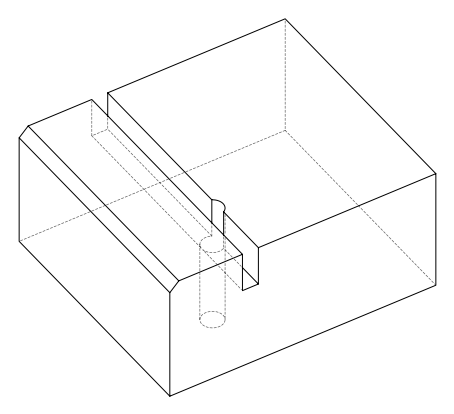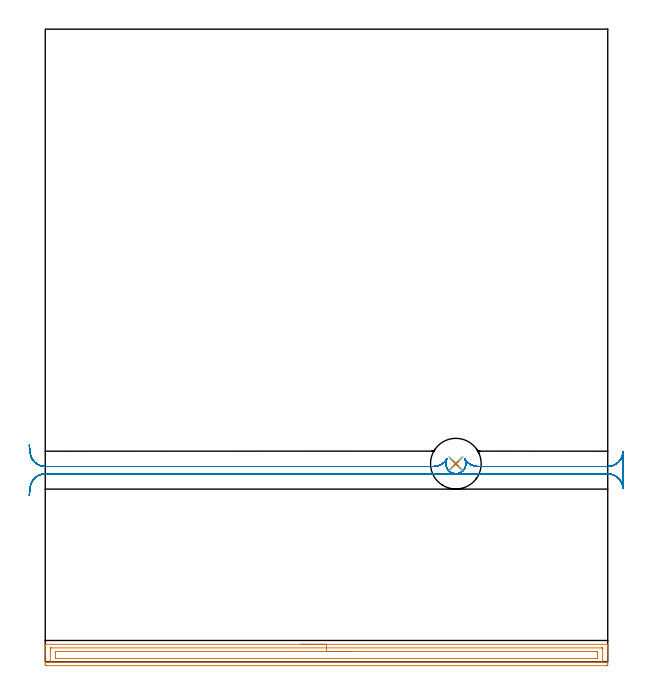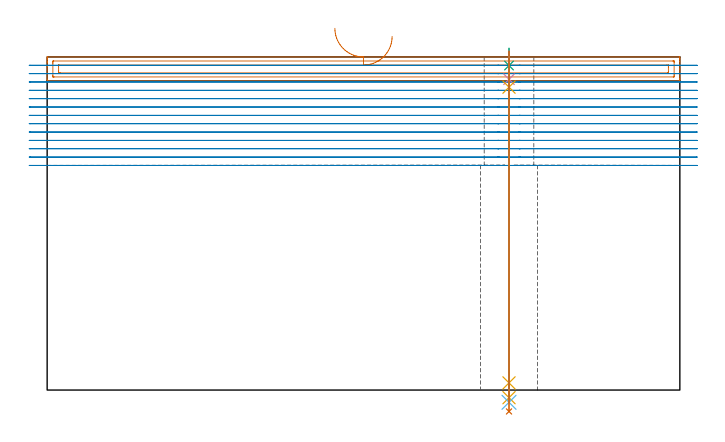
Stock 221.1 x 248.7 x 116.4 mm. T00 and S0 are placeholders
(PLAN: 7 operations, 6 tool changes, 20.6 min)
(1 AREA_MILL | FG_CHAMFER_SURFACE | UGT0205_001 | 5.54 min | 7805 mm3)
(2 MILL_RECTANGULAR_SLOT | SLOT_RECTANGULAR | NXT0201_011 | Follow Part, ap 3, ae 75% | 13.43 min | 126333 mm3)
(3 SPOT_DRILL | STEP1HOLE | NXT0321_9005460120000 | 0.05 min | 0 mm3)
(4 DRILL_BLIND_HOLE_INTO_CENTER | STEP1HOLE | NXT0301_023 | 0.04 min | 0 mm3)
(5 GUN_DRILL_THROUGH_HOLE | STEP1HOLE | UGT0307_001 | 0.52 min | 1532 mm3)
(6 SPADE_DRILL_TO_ENLARGE_THROUGH_HOLE | STEP1HOLE | UGT0306_003 | 0.49 min | 8089 mm3)
(7 DRILL_TO_ENLARGE_THROUGH_HOLE | STEP1HOLE | UGT0301_265 | 0.51 min | 15667 mm3)
(TOOL UGT0205_001 | Chamfer Mill 20 x 3 x 45 deg. | D20 FL50 Z2)
(TOOL NXT0201_011 | ENDMILL 12mm [2P460-1200-NA 1630] | D12 FL38 Z6)
(TOOL NXT0321_9005460120000 | NC Spot Drill, 142deg, 12mm, Carbide, Uncoated | D12 PA142 FL30 Z2)
(TOOL NXT0301_023 | Carbide Drill 5.2mm [860.1-0520-016A1-MM 2214] | D5.2 PA140 FL28 Z2)
(TOOL UGT0307_001 | Gun Drill 5 mm | D5 PA130 FL24 Z1)
(TOOL UGT0306_003 | Spade Drill 12.5mm | D12.5 PA132 FL10 Z2)
(TOOL UGT0301_265 | Twist Drill 19.9 mm | D19.9 PA118 FL140 Z2)
(OP 1 AREA_MILL)
G17 G21 G94 G90
T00 M6
G54
G17 G0 G90 X100.55 Y6.9 S1061 M3
G43 Z126.4 H0
G94 G1 X100.588 Z125.528 F250.
X100.702 Z124.663
X100.891 Z123.812
X101.153 Z122.98
X101.487 Z122.174
X101.89 Z121.4
X102.359 Z120.664
X102.89 Z119.972
X103.479 Z119.329
X104.122 Z118.739
X104.814 Z118.208
X105.55 Z117.74
X106.324 Z117.337
X107.13 Z117.003
X107.962 Z116.741
X108.814 Z116.552
X109.678 Z116.438
X110.55 Z116.4
X220.924
X221.09 Y6.897 Z116.388
X221.093 Y6.832 Z116.324
X221.1 Y6.407 Z115.907
Y6.087 Z115.586
Y5.381 Z114.877
Y4.135 Z113.632
Y2.7 Z112.196
Y-0.605 Z108.893
X221.098 Y-0.875 Z108.622
X221.093 Y-1.491 Z108.006
X220.477 Y-1.5 Z108.
X0.623 Y-1.499 Z108.001
X0.007 Y-1.492 Z108.006
X0. Y-0.875 Z108.622
Y3.594 Z113.089
Y5.029 Z114.525
Y5.381 Z114.877
Y6.087 Z115.586
Y6.407 Z115.907
X0.007 Y6.832 Z116.324
X0.01 Y6.897 Z116.388
X0.176 Y6.9 Z116.4
X110.55
Y5.486 Z114.986
X218.689 Y5.485 Z114.985
X218.794 Y5.484 Z114.984
X219.001 Y5.479 Z114.979
X219.091 Y5.47 Z114.97
X219.095 Y5.44 Z114.94
X219.098 Y5.381 Z114.881
X219.1 Y4.971 Z114.471
Y0.912 Z110.412
X219.099 Y0.502 Z110.002
X219.093 Y0.019 Z109.519
X219.09 Y-0.077 Z109.423
X218.898 Y-0.083 Z109.417
X218.793 Y-0.085 Z109.415
X2.411 Y-0.086
X2.306 Y-0.084 Z109.416
X2.099 Y-0.079 Z109.421
X2.009 Y-0.07 Z109.43
X2.005 Y-0.04 Z109.46
X2.002 Y0.019 Z109.519
X2. Y0.429 Z109.929
Y4.488 Z113.988
X2.001 Y4.898 Z114.398
X2.007 Y5.381 Z114.881
X2.01 Y5.477 Z114.977
X2.202 Y5.483 Z114.983
X2.307 Y5.485 Z114.985
X110.55 Y5.486 Z114.986
Y4.071 Z113.571
X216.425
X216.902 Y4.069 Z113.569
X217.06 Y4.066 Z113.566
X217.08 Y4.065 Z113.565
X217.09 Y4.029 Z113.529
X217.095 Y3.924 Z113.424
X217.098 Y3.792 Z113.292
X217.1 Y3.594 Z113.094
Y3.396 Z112.896
Y1.806 Z111.306
Y1.609 Z111.109
X217.096 Y1.41 Z110.91
X217.091 Y1.354 Z110.854
X217.087 Y1.334 Z110.834
X217.08 Y1.333 Z110.833
X217.021 Y1.33 Z110.83
X216.902 Y1.329 Z110.829
X4.675
X4.198 Y1.331 Z110.831
X4.04 Y1.334 Z110.834
X4.02 Y1.335 Z110.835
X4.01 Y1.371 Z110.871
X4.005 Y1.476 Z110.976
X4.002 Y1.608 Z111.108
X4. Y1.806 Z111.306
Y2.004 Z111.504
Y3.594 Z113.094
Y3.791 Z113.291
X4.005 Y3.99 Z113.49
X4.009 Y4.046 Z113.546
X4.013 Y4.066 Z113.566
X4.021 Y4.067 Z113.567
X4.079 Y4.07 Z113.57
X4.198 Y4.071 Z113.571
X110.55
X111.422 Z113.61
X112.287 Z113.723
X113.138 Z113.912
X113.97 Z114.175
X114.776 Z114.508
X115.55 Z114.911
X116.286 Z115.38
X116.978 Z115.911
X117.621 Z116.5
X118.21 Z117.144
X118.742 Z117.836
X119.21 Z118.571
X119.613 Z119.345
X119.947 Z120.151
X120.209 Z120.983
X120.398 Z121.835
X120.512 Z122.7
X120.55 Z123.571
G0 Z126.4
M5
M2
(OP 2 MILL_RECTANGULAR_SLOT)
G17 G21 G94 G90
T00 M6
G54
G17 G0 G90 X-6.27 Y65.514 S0 M3
G43 Z126.4 H1
Z113.485
G94 G1 X-5.97 Y68.499 F250.
G2 X0. Y73.9 R6. F500.
G1 X221.1
G2 X227.09 Y68.246 R6.
G1 X227.1
Y82.454
X227.09
G2 X221.1 Y76.8 R6.
G1 X170.06
G2 X164.949 Y79.657 R6.
G1 X164.94 Y79.653
G2 X157.86 Y79.653 R-3.95
G1 X157.851 Y79.657
G2 X152.74 Y76.8 R6.
G1 X0.
G2 X-5.97 Y82.201 R6.
G1 X-6.27 Y85.186 F250.
G0 Y65.514 Z110.569
G1 X-5.97 Y68.499
G2 X0. Y73.9 R6. F500.
G1 X221.1
G2 X227.09 Y68.246 R6.
G1 X227.1
Y82.454
X227.09
G2 X221.1 Y76.8 R6.
G1 X170.06
G2 X164.949 Y79.657 R6.
G1 X164.94 Y79.653
G2 X157.86 Y79.653 R-3.95
G1 X157.851 Y79.657
G2 X152.74 Y76.8 R6.
G1 X0.
G2 X-5.97 Y82.201 R6.
G1 X-6.27 Y85.186 F250.
G0 Y65.514 Z107.654
G1 X-5.97 Y68.499
G2 X0. Y73.9 R6. F500.
G1 X221.1
G2 X227.09 Y68.246 R6.
G1 X227.1
Y82.454
X227.09
G2 X221.1 Y76.8 R6.
G1 X170.06
G2 X164.949 Y79.657 R6.
G1 X164.94 Y79.653
G2 X157.86 Y79.653 R-3.95
G1 X157.851 Y79.657
G2 X152.74 Y76.8 R6.
G1 X0.
G2 X-5.97 Y82.201 R6.
G1 X-6.27 Y85.186 F250.
G0 Y65.514 Z104.738
G1 X-5.97 Y68.499
G2 X0. Y73.9 R6. F500.
G1 X221.1
G2 X227.09 Y68.246 R6.
G1 X227.1
Y82.454
X227.09
G2 X221.1 Y76.8 R6.
G1 X170.06
G2 X164.949 Y79.657 R6.
G1 X164.94 Y79.653
G2 X157.86 Y79.653 R-3.95
G1 X157.851 Y79.657
G2 X152.74 Y76.8 R6.
G1 X0.
G2 X-5.97 Y82.201 R6.
G1 X-6.27 Y85.186 F250.
G0 Y65.514 Z101.823
G1 X-5.97 Y68.499
G2 X0. Y73.9 R6. F500.
G1 X221.1
G2 X227.09 Y68.246 R6.
G1 X227.1
Y82.454
X227.09
G2 X221.1 Y76.8 R6.
G1 X170.06
G2 X164.949 Y79.657 R6.
G1 X164.94 Y79.653
G2 X157.86 Y79.653 R-3.95
G1 X157.851 Y79.657
G2 X152.74 Y76.8 R6.
G1 X0.
G2 X-5.97 Y82.201 R6.
G1 X-6.27 Y85.186 F250.
G0 Y65.514 Z98.908
G1 X-5.97 Y68.499
G2 X0. Y73.9 R6. F500.
G1 X221.1
G2 X227.09 Y68.246 R6.
G1 X227.1
Y82.454
X227.09
G2 X221.1 Y76.8 R6.
G1 X170.06
G2 X164.949 Y79.657 R6.
G1 X164.94 Y79.653
G2 X157.86 Y79.653 R-3.95
G1 X157.851 Y79.657
G2 X152.74 Y76.8 R6.
G1 X0.
G2 X-5.97 Y82.201 R6.
G1 X-6.27 Y85.186 F250.
G0 Y65.514 Z95.992
G1 X-5.97 Y68.499
G2 X0. Y73.9 R6. F500.
G1 X221.1
G2 X227.09 Y68.246 R6.
G1 X227.1
Y82.454
X227.09
G2 X221.1 Y76.8 R6.
G1 X170.06
G2 X164.949 Y79.657 R6.
G1 X164.94 Y79.653
G2 X157.86 Y79.653 R-3.95
G1 X157.851 Y79.657
G2 X152.74 Y76.8 R6.
G1 X0.
G2 X-5.97 Y82.201 R6.
G1 X-6.27 Y85.186 F250.
G0 Y65.514 Z93.077
G1 X-5.97 Y68.499
G2 X0. Y73.9 R6. F500.
G1 X221.1
G2 X227.09 Y68.246 R6.
G1 X227.1
Y82.454
X227.09
G2 X221.1 Y76.8 R6.
G1 X170.06
G2 X164.949 Y79.657 R6.
G1 X164.94 Y79.653
G2 X157.86 Y79.653 R-3.95
G1 X157.851 Y79.657
G2 X152.74 Y76.8 R6.
G1 X0.
G2 X-5.97 Y82.201 R6.
G1 X-6.27 Y85.186 F250.
G0 Y65.514 Z90.162
G1 X-5.97 Y68.499
G2 X0. Y73.9 R6. F500.
G1 X221.1
G2 X227.09 Y68.246 R6.
G1 X227.1
Y82.454
X227.09
G2 X221.1 Y76.8 R6.
G1 X170.06
G2 X164.949 Y79.657 R6.
G1 X164.94 Y79.653
G2 X157.86 Y79.653 R-3.95
G1 X157.851 Y79.657
G2 X152.74 Y76.8 R6.
G1 X0.
G2 X-5.97 Y82.201 R6.
G1 X-6.27 Y85.186 F250.
G0 Y65.514 Z87.246
G1 X-5.97 Y68.499
G2 X0. Y73.9 R6. F500.
G1 X221.1
G2 X227.09 Y68.246 R6.
G1 X227.1
Y82.454
X227.09
G2 X221.1 Y76.8 R6.
G1 X170.06
G2 X164.949 Y79.657 R6.
G1 X164.94 Y79.653
G2 X157.86 Y79.653 R-3.95
G1 X157.851 Y79.657
G2 X152.74 Y76.8 R6.
G1 X0.
G2 X-5.97 Y82.201 R6.
G1 X-6.27 Y85.186 F250.
G0 Y65.514 Z84.331
G1 X-5.97 Y68.499
G2 X0. Y73.9 R6. F500.
G1 X221.1
G2 X227.09 Y68.246 R6.
G1 X227.1
Y82.454
X227.09
G2 X221.1 Y76.8 R6.
G1 X170.06
G2 X164.949 Y79.657 R6.
G1 X164.94 Y79.653
G2 X157.86 Y79.653 R-3.95
G1 X157.851 Y79.657
G2 X152.74 Y76.8 R6.
G1 X0.
G2 X-5.97 Y82.201 R6.
G1 X-6.27 Y85.186 F250.
G0 Y65.514 Z81.415
G1 X-5.97 Y68.499
G2 X0. Y73.9 R6. F500.
G1 X221.1
G2 X227.09 Y68.246 R6.
G1 X227.1
Y82.454
X227.09
G2 X221.1 Y76.8 R6.
G1 X170.06
G2 X164.949 Y79.657 R6.
G1 X164.94 Y79.653
G2 X157.86 Y79.653 R-3.95
G1 X157.851 Y79.657
G2 X152.74 Y76.8 R6.
G1 X0.
G2 X-5.97 Y82.201 R6.
G1 X-6.27 Y85.186 F250.
G0 Y65.514 Z78.5
G1 X-5.97 Y68.499
G2 X0. Y73.9 R6. F500.
G1 X221.1
G2 X227.09 Y68.246 R6.
G1 X227.1
Y82.454
X227.09
G2 X221.1 Y76.8 R6.
G1 X170.06
G2 X164.949 Y79.657 R6.
G1 X164.94 Y79.653
G2 X157.86 Y79.653 R-3.95
G1 X157.851 Y79.657
G2 X152.74 Y76.8 R6.
G1 X0.
G2 X-5.97 Y82.201 R6.
G1 X-6.27 Y85.186 F250.
G0 Z126.4
M5
M2
(OP 3 SPOT_DRILL)
G17 G21 G94 G90
T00 M6
G54
G17 G0 G90 X161.4 Y77.9 S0 M3
G43 Z126.4 H0
G94 G81 G98 Z113.4 F250. R119.4
G80
M5
M2
(OP 4 DRILL_BLIND_HOLE_INTO_CENTER)
G17 G21 G94 G90
T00 M6
G54
G17 G0 G90 X161.4 Y77.9 S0 M3
G43 Z126.4 H1
G94 G81 G98 Z108.6 F250. R118.4
G80
M5
M2
(OP 5 GUN_DRILL_THROUGH_HOLE)
G17 G21 G94 G90
T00 M6
G54
G17 G0 G90 X161.4 Y77.9 M8
G43 Z126.4 H0
Z114.286
S716 M3
G94 G1 Z105.844 F125. M26
G4 X.084
Z2.5 F250.
G4 X.084
Z-2.666 F125.
G4 X.084
M5
M9
G0 Z114.286
Z126.4
M2
(OP 6 SPADE_DRILL_TO_ENLARGE_THROUGH_HOLE)
G17 G21 G94 G90
T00 M6
G54
G17 G0 G90 X161.4 Y77.9 S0 M3
G43 Z126.4 H0
G94 G73 G98 Z-4.283 F250. Q12.068 R118.4
G80
M5
M2
(OP 7 DRILL_TO_ENLARGE_THROUGH_HOLE)
G17 G21 G94 G90
T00 M6
G54
G17 G0 G90 X161.4 Y77.9 S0 M3
G43 Z126.4 H0
G94 G73 G98 Z-7.479 F250. Q17.697 R118.4
G80
M5
M2
